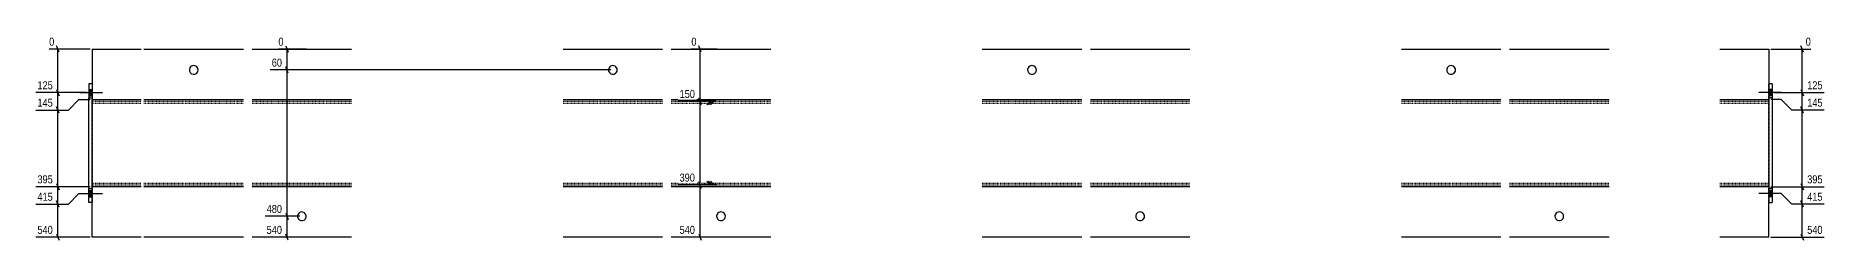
# Model space of a CAD drawing. Header units: millimetres. Extents: x 9 to 44249, y 10 to 1769.
# Drawn here: x 25781 to 30901, y 14 to 602 of the extents above; entities that cross this region are included whole.
import ezdxf

# ---------------------------------------------------------------- set-up
doc = ezdxf.new("R2010")
doc.units = ezdxf.units.MM
doc.linetypes.add('DXK_LINE_DOT2', pattern=[3.9198, 1.9599, -1.9599])
doc.layers.add('MÅLSÆTNING', color=7, linetype='Continuous')
doc.layers.add('STÅL', color=7, linetype='Continuous')
doc.styles.add('Arial Narrow', font='ARIALN.TTF', dxfattribs={"height": 0.2})

msp = doc.modelspace()

# ---------------------------------------------------------------- hatches: boundary and pattern name
at = {"layer": 'STÅL', "linetype": 'Continuous'}
for points in [[(25932.5, 447.4), (25932.5, 429.4), (25942.5, 429.4), (25942.5, 447.4)], [(25932.5, 447.4), (25932.5, 429.4), (25942.5, 429.4), (25942.5, 447.4)], [(25932.5, 447.4), (25932.5, 429.4), (25942.5, 429.4), (25942.5, 447.4)], [(30752.5, 429.4), (30752.5, 447.4), (30742.5, 447.4), (30742.5, 429.4)], [(30752.5, 429.4), (30752.5, 447.4), (30742.5, 447.4), (30742.5, 429.4)], [(30752.5, 429.4), (30752.5, 447.4), (30742.5, 447.4), (30742.5, 429.4)], [(25932.5, 157.4), (25932.5, 139.4), (25942.5, 139.4), (25942.5, 157.4)], [(25932.5, 157.4), (25932.5, 139.4), (25942.5, 139.4), (25942.5, 157.4)], [(25932.5, 157.4), (25932.5, 139.4), (25942.5, 139.4), (25942.5, 157.4)], [(30752.5, 139.4), (30752.5, 157.4), (30742.5, 157.4), (30742.5, 139.4)], [(30752.5, 139.4), (30752.5, 157.4), (30742.5, 157.4), (30742.5, 139.4)], [(30752.5, 139.4), (30752.5, 157.4), (30742.5, 157.4), (30742.5, 139.4)]]:
    msp.add_hatch(color=96, dxfattribs=at).paths.add_polyline_path(points)

# ---------------------------------------------------------------- linework, layer by layer
at = {"layer": 'MÅLSÆTNING', "color": 7, "linetype": 'Continuous'}
for p, q in [((25936.5, 563.4), (25819.1, 563.4)), ((25847.6, 554.4), (25840.4, 572.4)), ((26555.5, 563.4), (26475.4, 563.4)), ((26496.6, 572.4), (26503.8, 554.4)), ((26500.2, 503.4), (26500.2, 563.4)), ((27732, 563.4), (27657.6, 563.4)), ((27686.1, 554.4), (27678.9, 572.4)), ((30748.5, 563.4), (30862.7, 563.4)), ((30841.5, 554.4), (30834.3, 572.4)), ((26503.8, 494.4), (26496.6, 512.4)), ((26503.8, 494.4), (26496.6, 512.4)), ((27426.9, 503.4), (26452, 503.4)), ((27426.9, 503.4), (26452, 503.4)), ((26500.2, 83.4), (26500.2, 503.4)), ((25874, 388.4), (25904, 418.4)), ((25874, 388.4), (25904, 418.4)), ((25904, 418.4), (25936.5, 418.4)), ((25904, 418.4), (25936.5, 418.4)), ((27727.5, 413.4), (27619.6, 413.4)), ((27686.1, 404.4), (27678.9, 422.4)), ((27682.5, 173.4), (27682.5, 413.4)), ((27712.5, 413.4), (27702, 402.9)), ((27723, 413.4), (27702, 413.4)), ((27712.5, 413.4), (27702, 402.9)), ((27723, 413.4), (27702, 413.4)), ((27717.7, 413.4), (27707.2, 402.9)), ((27717.7, 413.4), (27707.2, 402.9)), ((27723, 413.4), (27712.5, 402.9)), ((27723, 413.4), (27712.5, 402.9)), ((30777.9, 418.4), (30748.5, 418.4)), ((30777.9, 418.4), (30748.5, 418.4)), ((30758.5, 438.4), (30900.7, 438.4)), ((30807.9, 388.4), (30777.9, 418.4)), ((30807.9, 388.4), (30777.9, 418.4)), ((30834.3, 447.4), (30841.5, 429.4)), ((30837.9, 388.4), (30837.9, 438.4)), ((25781.1, 388.4), (25874, 388.4)), ((25847.6, 379.4), (25840.4, 397.4)), ((25844, 168.4), (25844, 388.4)), ((30900.7, 388.4), (30807.9, 388.4)), ((30900.7, 388.4), (30807.9, 388.4)), ((30841.5, 379.4), (30834.3, 397.4)), ((30841.5, 379.4), (30834.3, 397.4)), ((30837.9, 168.4), (30837.9, 388.4)), ((25936.5, 168.4), (25781.1, 168.4)), ((25936.5, 168.4), (25781.1, 168.4)), ((25840.4, 177.4), (25847.6, 159.4)), ((25840.4, 177.4), (25847.6, 159.4)), ((25844, 118.4), (25844, 168.4)), ((27731.2, 173.4), (27619.6, 173.4)), ((27731.2, 173.4), (27619.6, 173.4)), ((27678.9, 182.4), (27686.1, 164.4)), ((27686.1, 164.4), (27678.9, 182.4)), ((27682.5, 23.4), (27682.5, 173.4)), ((27712.5, 173.4), (27702, 183.9)), ((27712.5, 173.4), (27702, 183.9)), ((27723, 173.4), (27702, 173.4)), ((27723, 173.4), (27702, 173.4)), ((27717.7, 173.4), (27707.2, 183.9)), ((27717.7, 173.4), (27707.2, 183.9)), ((27723, 173.4), (27712.5, 183.9)), ((27723, 173.4), (27712.5, 183.9)), ((30748.5, 168.4), (30900.7, 168.4)), ((30834.3, 177.4), (30841.5, 159.4)), ((25781.1, 118.4), (25874, 118.4)), ((25781.1, 118.4), (25874, 118.4)), ((25847.6, 109.4), (25840.4, 127.4)), ((25847.6, 109.4), (25840.4, 127.4)), ((25844, 23.4), (25844, 118.4)), ((25874, 118.4), (25904, 148.4)), ((25874, 118.4), (25904, 148.4)), ((25904, 148.4), (25926.5, 148.4)), ((25904, 148.4), (25926.5, 148.4)), ((30777.9, 148.4), (30758.5, 148.4)), ((30777.9, 148.4), (30758.5, 148.4)), ((30807.9, 118.4), (30777.9, 148.4)), ((30807.9, 118.4), (30777.9, 148.4)), ((30900.7, 118.4), (30807.9, 118.4)), ((30841.5, 109.4), (30834.3, 127.4)), ((30837.9, 23.4), (30837.9, 118.4)), ((26536.5, 83.4), (26437.4, 83.4)), ((26536.5, 83.4), (26437.4, 83.4)), ((26496.6, 92.4), (26503.8, 74.4)), ((26496.6, 92.4), (26503.8, 74.4)), ((26500.2, 23.4), (26500.2, 83.4)), ((25936.5, 23.4), (25781.1, 23.4)), ((25840.4, 32.4), (25847.6, 14.4)), ((26555.5, 23.4), (26437.4, 23.4)), ((26503.8, 14.4), (26496.6, 32.4)), ((27736.5, 23.4), (27619.6, 23.4)), ((27678.9, 32.4), (27686.1, 14.4)), ((30748.5, 23.4), (30900.7, 23.4)), ((30834.3, 32.4), (30841.5, 14.4))]:
    msp.add_line(p, q, dxfattribs=at)
at = {"layer": 'STÅL', "color": 2, "linetype": 'Continuous'}
for p, q in [((25942.5, 563.4), (26082.5, 563.4)), ((25942.5, 563.4), (25942.5, 463.4)), ((26090.4, 563.4), (26375.4, 563.4)), ((26400, 563.4), (26685, 563.4)), ((27290.4, 563.4), (27575.4, 563.4)), ((27600, 563.4), (27885, 563.4)), ((28490.4, 563.4), (28775.4, 563.4)), ((28800, 563.4), (29085, 563.4)), ((29690.4, 563.4), (29975.4, 563.4)), ((30000, 563.4), (30285, 563.4)), ((30602.5, 563.4), (30742.5, 563.4)), ((30742.5, 563.4), (30742.5, 463.4)), ((25942.5, 463.4), (25932.5, 463.4)), ((25932.5, 463.4), (25932.5, 423.4)), ((25942.5, 463.4), (25942.5, 423.4)), ((30752.5, 463.4), (30742.5, 463.4)), ((30742.5, 463.4), (30742.5, 423.4)), ((30752.5, 463.4), (30752.5, 423.4)), ((25932.5, 123.4), (25932.5, 423.4)), ((25932.5, 423.4), (25942.5, 423.4)), ((25942.5, 423.4), (25942.5, 418.4)), ((25942.5, 168.4), (25942.5, 418.4)), ((25942.5, 418.4), (26082.5, 418.4)), ((26090.4, 418.4), (26375.4, 418.4)), ((26400, 418.4), (26685, 418.4)), ((27290.4, 418.4), (27575.4, 418.4)), ((27600, 418.4), (27885, 418.4)), ((28490.4, 418.4), (28775.4, 418.4)), ((28800, 418.4), (29085, 418.4)), ((29690.4, 418.4), (29975.4, 418.4)), ((30000, 418.4), (30285, 418.4)), ((30602.5, 418.4), (30742.5, 418.4)), ((30742.5, 423.4), (30742.5, 418.4)), ((30752.5, 423.4), (30742.5, 423.4)), ((30742.5, 418.4), (30742.5, 168.4)), ((30752.5, 423.4), (30752.5, 123.4)), ((25932.5, 163.4), (25942.5, 163.4)), ((26082.5, 168.4), (25942.5, 168.4)), ((25942.5, 123.4), (25942.5, 168.4)), ((26375.4, 168.4), (26090.4, 168.4)), ((26685, 168.4), (26400, 168.4)), ((27575.4, 168.4), (27290.4, 168.4)), ((27885, 168.4), (27600, 168.4)), ((28775.4, 168.4), (28490.4, 168.4)), ((29085, 168.4), (28800, 168.4)), ((29975.4, 168.4), (29690.4, 168.4)), ((30285, 168.4), (30000, 168.4)), ((30742.5, 168.4), (30602.5, 168.4)), ((30742.5, 168.4), (30742.5, 123.4)), ((30752.5, 163.4), (30742.5, 163.4)), ((25942.5, 123.4), (25932.5, 123.4)), ((25942.5, 23.4), (25942.5, 123.4)), ((30742.5, 123.4), (30752.5, 123.4)), ((30742.5, 23.4), (30742.5, 123.4)), ((26082.5, 23.4), (25942.5, 23.4)), ((26375.4, 23.4), (26090.4, 23.4)), ((26685, 23.4), (26400, 23.4)), ((27575.4, 23.4), (27290.4, 23.4)), ((27885, 23.4), (27600, 23.4)), ((28775.4, 23.4), (28490.4, 23.4)), ((29085, 23.4), (28800, 23.4)), ((29975.4, 23.4), (29690.4, 23.4)), ((30285, 23.4), (30000, 23.4)), ((30742.5, 23.4), (30602.5, 23.4))]:
    msp.add_line(p, q, dxfattribs=at)
at = {"layer": 'STÅL', "color": 7, "linetype": 'DXK_LINE_DOT2'}
for p, q in [((25942.5, 463.4), (25942.5, 418.4)), ((30742.5, 418.4), (30742.5, 463.4)), ((25942.5, 418.4), (25942.5, 168.4)), ((25942.5, 413.4), (26082.5, 413.4)), ((26090.4, 413.4), (26375.4, 413.4)), ((26400, 413.4), (26685, 413.4)), ((27290.4, 413.4), (27575.4, 413.4)), ((27600, 413.4), (27885, 413.4)), ((28490.4, 413.4), (28775.4, 413.4)), ((28800, 413.4), (29085, 413.4)), ((29690.4, 413.4), (29975.4, 413.4)), ((30000, 413.4), (30285, 413.4)), ((30602.5, 413.4), (30742.5, 413.4)), ((30742.5, 168.4), (30742.5, 418.4)), ((25942.5, 408.4), (26082.5, 408.4)), ((26090.4, 408.4), (26375.4, 408.4)), ((26400, 408.4), (26685, 408.4)), ((27290.4, 408.4), (27575.4, 408.4)), ((27600, 408.4), (27885, 408.4)), ((28490.4, 408.4), (28775.4, 408.4)), ((28800, 408.4), (29085, 408.4)), ((29690.4, 408.4), (29975.4, 408.4)), ((30000, 408.4), (30285, 408.4)), ((30602.5, 408.4), (30742.5, 408.4)), ((25942.5, 178.4), (26082.5, 178.4)), ((25942.5, 173.4), (26082.5, 173.4)), ((25942.5, 168.4), (25942.5, 123.4)), ((26090.4, 178.4), (26375.4, 178.4)), ((26090.4, 173.4), (26375.4, 173.4)), ((26400, 178.4), (26685, 178.4)), ((26400, 173.4), (26685, 173.4)), ((27290.4, 178.4), (27575.4, 178.4)), ((27290.4, 173.4), (27575.4, 173.4)), ((27600, 178.4), (27885, 178.4)), ((27600, 173.4), (27885, 173.4)), ((28490.4, 178.4), (28775.4, 178.4)), ((28490.4, 173.4), (28775.4, 173.4)), ((28800, 178.4), (29085, 178.4)), ((28800, 173.4), (29085, 173.4)), ((29690.4, 178.4), (29975.4, 178.4)), ((29690.4, 173.4), (29975.4, 173.4)), ((30000, 178.4), (30285, 178.4)), ((30000, 173.4), (30285, 173.4)), ((30602.5, 178.4), (30742.5, 178.4)), ((30602.5, 173.4), (30742.5, 173.4)), ((30742.5, 123.4), (30742.5, 168.4))]:
    msp.add_line(p, q, dxfattribs=at)
at = {"layer": 'STÅL', "color": 96, "linetype": 'Continuous'}
for p, q in [((25906.5, 438.4), (25971.5, 438.4)), ((25906.5, 438.4), (25971.5, 438.4)), ((25906.5, 438.4), (25971.5, 438.4)), ((25932.5, 447.4), (25942.5, 447.4)), ((25932.5, 447.4), (25942.5, 447.4)), ((25932.5, 447.4), (25942.5, 447.4)), ((25932.5, 429.4), (25942.5, 429.4)), ((25932.5, 429.4), (25942.5, 429.4)), ((25932.5, 429.4), (25942.5, 429.4)), ((30778.5, 438.4), (30713.5, 438.4)), ((30778.5, 438.4), (30713.5, 438.4)), ((30778.5, 438.4), (30713.5, 438.4)), ((30752.5, 447.4), (30742.5, 447.4)), ((30752.5, 447.4), (30742.5, 447.4)), ((30752.5, 447.4), (30742.5, 447.4)), ((30752.5, 429.4), (30742.5, 429.4)), ((30752.5, 429.4), (30742.5, 429.4)), ((30752.5, 429.4), (30742.5, 429.4)), ((25932.5, 157.4), (25942.5, 157.4)), ((25932.5, 157.4), (25942.5, 157.4)), ((25932.5, 157.4), (25942.5, 157.4)), ((30752.5, 157.4), (30742.5, 157.4)), ((30752.5, 157.4), (30742.5, 157.4)), ((30752.5, 157.4), (30742.5, 157.4)), ((25906.5, 148.4), (25971.5, 148.4)), ((25906.5, 148.4), (25971.5, 148.4)), ((25906.5, 148.4), (25971.5, 148.4)), ((25932.5, 139.4), (25942.5, 139.4)), ((25932.5, 139.4), (25942.5, 139.4)), ((25932.5, 139.4), (25942.5, 139.4)), ((30778.5, 148.4), (30713.5, 148.4)), ((30778.5, 148.4), (30713.5, 148.4)), ((30778.5, 148.4), (30713.5, 148.4)), ((30752.5, 139.4), (30742.5, 139.4)), ((30752.5, 139.4), (30742.5, 139.4)), ((30752.5, 139.4), (30742.5, 139.4))]:
    msp.add_line(p, q, dxfattribs=at)
at = {"layer": 'STÅL', "color": 2, "linetype": 'Continuous'}
for centre, start, end in [((26232.9, 503.4), 330.3737, 150.3737), ((27432.9, 503.4), 330.3737, 150.3737), ((28632.9, 503.4), 330.3737, 150.3737), ((29832.9, 503.4), 330.3737, 150.3737), ((26232.9, 503.4), 150.3737, 330.3737), ((27432.9, 503.4), 150.3737, 330.3737), ((28632.9, 503.4), 150.3737, 330.3737), ((29832.9, 503.4), 150.3737, 330.3737), ((26542.5, 83.4), 120.3737, 300.3737), ((26542.5, 83.4), 300.3737, 120.3737), ((27742.5, 83.4), 150.3737, 330.3737), ((27742.5, 83.4), 330.3737, 150.3737), ((28942.5, 83.4), 150.3737, 330.3737), ((28942.5, 83.4), 330.3737, 150.3737), ((30142.5, 83.4), 150.3737, 330.3737), ((30142.5, 83.4), 330.3737, 150.3737)]:
    msp.add_arc(centre, 12.5, start, end, dxfattribs=at)

# ---------------------------------------------------------------- next in the draw order: wipeouts: each hides what was drawn before it
at = {"color": 0, "linetype": 'Continuous'}
for points in [[(26494.8, 568.2), (26494.8, 601.8), (26470.6, 601.8), (26470.6, 568.2)], [(26490.4, 508.2), (26490.4, 541.8), (26451.6, 541.8), (26451.6, 508.2)], [(30901.1, 443.2), (30901.1, 476.8), (30847.6, 476.8), (30847.6, 443.2)], [(25834.2, 393.2), (25834.2, 426.8), (25780.7, 426.8), (25780.7, 393.2)], [(27672.7, 418.2), (27672.7, 451.8), (27619.2, 451.8), (27619.2, 418.2)], [(25834.2, 173.2), (25834.2, 206.8), (25780.7, 206.8), (25780.7, 173.2)], [(27672.7, 178.2), (27672.7, 211.8), (27619.2, 211.8), (27619.2, 178.2)], [(30901.1, 123.2), (30901.1, 156.8), (30847.6, 156.8), (30847.6, 123.2)], [(26490.4, 88.2), (26490.4, 121.8), (26437, 121.8), (26437, 88.2)], [(25834.2, 28.2), (25834.2, 61.8), (25780.7, 61.8), (25780.7, 28.2)], [(26490.4, 28.2), (26490.4, 61.8), (26437, 61.8), (26437, 28.2)], [(27672.7, 28.2), (27672.7, 61.8), (27619.2, 61.8), (27619.2, 28.2)], [(30901.1, 28.2), (30901.1, 61.8), (30847.6, 61.8), (30847.6, 28.2)]]:
    msp.add_wipeout(points, dxfattribs=at).dxf.layer = 'MÅLSÆTNING'

# ---------------------------------------------------------------- next in the draw order: linework, layer by layer
at = {"layer": 'MÅLSÆTNING', "color": 7, "linetype": 'Continuous'}
for p, q in [((27682.5, 413.4), (27682.5, 563.4)), ((30837.9, 438.4), (30837.9, 563.4)), ((25926.5, 438.4), (25781.1, 438.4)), ((25840.4, 447.4), (25847.6, 429.4)), ((25844, 388.4), (25844, 438.4)), ((27727.5, 413.4), (27619.6, 413.4)), ((27678.9, 422.4), (27686.1, 404.4)), ((30758.5, 438.4), (30900.7, 438.4)), ((30834.3, 447.4), (30841.5, 429.4)), ((25781.1, 388.4), (25874, 388.4)), ((25847.6, 379.4), (25840.4, 397.4)), ((30748.5, 168.4), (30900.7, 168.4)), ((30834.3, 177.4), (30841.5, 159.4)), ((30837.9, 118.4), (30837.9, 168.4)), ((30900.7, 118.4), (30807.9, 118.4)), ((30841.5, 109.4), (30834.3, 127.4))]:
    msp.add_line(p, q, dxfattribs=at)

# ---------------------------------------------------------------- next in the draw order: texts
at = {"layer": 'MÅLSÆTNING', "color": 3, "linetype": 'Continuous', "style": 'Arial Narrow'}
for s, height, p in [('0', 22.9, (26475.4, 573)), ('60', 22.91, (26456.4, 513)), ('125', 22.91, (30852.4, 448)), ('145', 22.91, (25785.5, 398)), ('150', 22.91, (27624, 423)), ('390', 22.91, (27624, 183)), ('395', 22.91, (25785.5, 178)), ('480', 22.91, (26441.8, 93)), ('415', 22.91, (30852.4, 128)), ('540', 22.91, (25785.5, 33)), ('540', 22.91, (26441.8, 33)), ('540', 22.91, (27624, 33)), ('540', 22.91, (30852.4, 33))]:
    msp.add_text(s, height=height, dxfattribs=at).set_placement(p)

# ---------------------------------------------------------------- next in the draw order: wipeouts: each hides what was drawn before it
at = {"color": 0, "linetype": 'Continuous'}
for points in [[(27677.1, 568.2), (27677.1, 601.8), (27652.8, 601.8), (27652.8, 568.2)], [(30867.5, 568.2), (30867.5, 601.8), (30843.3, 601.8), (30843.3, 568.2)], [(25834.2, 443.2), (25834.2, 476.8), (25780.7, 476.8), (25780.7, 443.2)], [(30901.1, 393.2), (30901.1, 426.8), (30847.6, 426.8), (30847.6, 393.2)], [(30901.1, 173.2), (30901.1, 206.8), (30847.6, 206.8), (30847.6, 173.2)], [(25834.2, 123.2), (25834.2, 156.8), (25780.7, 156.8), (25780.7, 123.2)]]:
    msp.add_wipeout(points, dxfattribs=at).dxf.layer = 'MÅLSÆTNING'

# ---------------------------------------------------------------- next in the draw order: linework, layer by layer
at = {"layer": 'MÅLSÆTNING', "color": 7, "linetype": 'Continuous'}
for p, q in [((25844, 438.4), (25844, 563.4)), ((25926.5, 438.4), (25781.1, 438.4)), ((25840.4, 447.4), (25847.6, 429.4))]:
    msp.add_line(p, q, dxfattribs=at)

# ---------------------------------------------------------------- next in the draw order: texts
at = {"layer": 'MÅLSÆTNING', "color": 3, "linetype": 'Continuous', "style": 'Arial Narrow'}
for s, height, p in [('0', 22.9, (27657.6, 573)), ('0', 22.9, (30848.1, 573)), ('125', 22.91, (25785.5, 448)), ('145', 22.91, (30852.4, 398)), ('395', 22.91, (30852.4, 178)), ('415', 22.91, (25785.5, 128))]:
    msp.add_text(s, height=height, dxfattribs=at).set_placement(p)

# ---------------------------------------------------------------- next in the draw order: wipeouts: each hides what was drawn before it
at = {"color": 0, "linetype": 'Continuous'}
msp.add_wipeout([(25838.6, 568.2), (25838.6, 601.8), (25814.3, 601.8), (25814.3, 568.2)], dxfattribs=at).dxf.layer = 'MÅLSÆTNING'

# ---------------------------------------------------------------- next in the draw order: texts
at = {"layer": 'MÅLSÆTNING', "color": 3, "linetype": 'Continuous', "style": 'Arial Narrow'}
msp.add_text('0', height=22.9, dxfattribs=at).set_placement((25819.1, 573))

doc.saveas('drawing.dxf')
